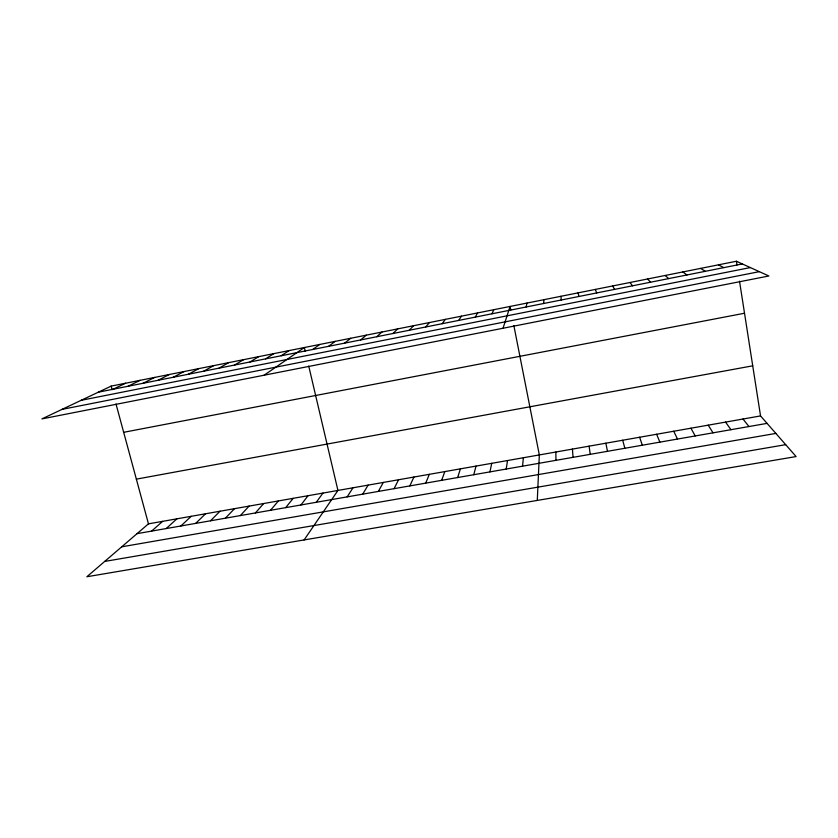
<?xml version="1.0" encoding="UTF-8"?>
<svg xmlns="http://www.w3.org/2000/svg" width="838" height="838" viewBox="0 0 838 838"><rect width="100%" height="100%" fill="white"/><g stroke="black" fill="none" stroke-linecap="round" stroke-linejoin="round"><path stroke-width="1.26" d="M537.284 500.422L539.337 454.929L513.883 325.72M543.663 303.492L543.914 299.69M522.535 466.179L523.394 457.747M506.204 469.039L507.535 460.544M526.18 306.98L526.955 303.073M489.937 471.888L491.738 463.32M473.763 474.717L476.026 466.096M457.663 477.534L460.387 468.851M503.02 328.255L510.08 306.446L510.782 310.029M441.647 480.342L444.831 471.595M425.704 483.128L429.339 474.329M491.99 313.789L493.792 309.693M409.845 485.904L413.93 477.042M394.059 488.669L398.584 479.745M475.282 317.11L477.576 312.93M378.357 491.414L383.312 482.437M362.718 494.158L368.112 485.118M347.162 496.882L352.987 487.789M458.658 320.42L461.434 316.156M304.11 539.934L337.934 490.44L308.73 366.059M316.282 502.287L322.955 493.079M442.118 323.719L445.387 319.362M300.947 504.968L308.038 495.708M285.685 507.639L293.195 498.327M425.662 326.998L429.412 322.557M270.506 510.3L278.415 500.935M255.391 512.94L263.708 503.523M240.349 515.58L249.075 506.11M409.29 330.256L413.511 325.731M225.38 518.198L234.493 508.676M210.485 520.807L219.996 511.232M393.001 333.503L397.694 328.884M195.652 523.404L205.551 513.778M180.893 525.981L191.19 516.313M166.207 528.558L176.881 518.837M376.786 336.729L381.95 332.026M151.584 531.114L162.635 521.351M760.548 415.931L148.462 523.844L86.859 576.754L796.1 456.563L760.548 415.931L739.514 281.159M360.665 339.935L366.29 335.158M344.617 343.13L350.693 338.269M328.643 346.314L335.179 341.37M312.763 349.477L319.739 344.449M264.064 375.225L304.372 347.519L305.252 351.237M281.222 355.752L289.089 350.577M265.573 358.874L273.869 353.615M249.996 361.974L258.722 356.642M234.493 365.064L243.649 359.649M219.074 368.133L228.648 362.644M203.728 371.192L213.721 365.63M188.445 374.23L198.857 368.594M173.257 377.257L184.067 371.548M158.131 380.263L169.349 374.481M143.078 383.27L154.705 377.414M128.099 386.245L140.124 380.326M113.193 389.22L125.606 383.217M111.161 386.109L41.9 418.906L768.865 275.985L736.403 261.247L111.161 386.109L112.135 389.68M98.35 392.174L742.332 263.939M81.16 400.313L750.345 267.573M62.022 409.373L759.333 271.659M123.678 432.314L744.521 313.234M136.353 479.147L752.723 365.818M137.034 533.659L767.063 423.379M121.72 546.816L775.852 433.414M104.708 561.429L785.688 444.664M718.449 264.839L723.781 267.636M700.578 268.401L705.324 271.303M682.802 271.952L686.971 274.958M665.121 275.482L668.724 278.593M647.533 278.991L650.571 282.207M743.002 419.021L748.963 426.542M630.04 282.49L632.512 285.81M725.551 422.101L730.946 429.695M708.194 425.159L713.033 432.837M612.641 285.968L614.547 289.382M690.921 428.208L695.215 435.949M673.731 431.235L677.492 439.06M656.636 434.252L659.852 442.139M595.326 289.424L596.687 292.944M639.624 437.247L642.317 445.208M116 403.968L148.462 523.844M622.697 440.233L624.865 448.267M578.094 292.86L578.922 296.474M605.853 443.208L607.508 451.305M736.403 261.247L736.99 264.986M589.104 446.162L590.235 454.332M560.957 296.285L561.25 299.994M572.427 449.095L573.056 457.339M555.845 452.017L555.961 460.324"/></g></svg>
